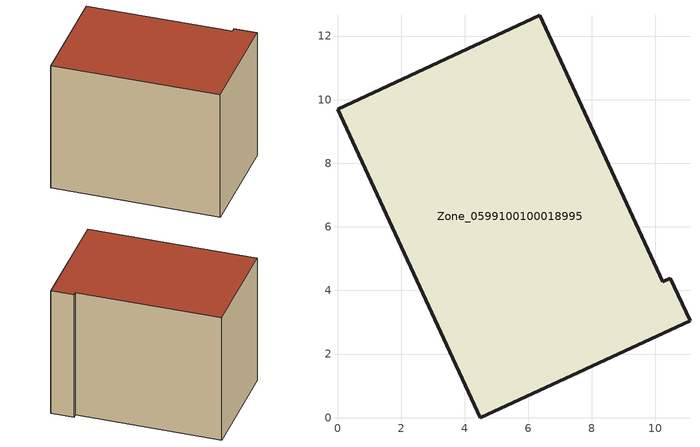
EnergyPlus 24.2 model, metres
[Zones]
Zone_0599100100018995
 floor ground (C_G): 4.49,0 0,9.7 6.37,12.65 10.23,4.28 10.47,4.39 11.09,3.05 z0
 wall outside (C_F): 4.49,0 11.09,3.05 10.47,4.39 10.23,4.28 6.37,12.65 0,9.7 4.49,0 z0:8.69
 roof outside (C_R): 0,9.7 4.49,0 11.09,3.05 10.47,4.39 10.23,4.28 6.37,12.65 z8.69
[BUILDING]
Pand.0599100100018995: North Axis=0; Terrain=City; Loads Convergence Tolerance Value=0.04; Temperature Convergence Tolerance Value=0.4; Solar Distribution=FullExterior; Maximum Number of Warmup Days=25; Minimum Number of Warmup Days=1
[Site:Location]
Rotterdam.The.Hague.AP_ZH_NLD Design_Conditions: Latitude=51.96; Longitude=4.45; Time Zone=1; Elevation=-4.5
[SITE:GROUNDTEMPERATURE:BUILDINGSURFACE]
18, 18, 18, 18, 18, 18, 18, 18, 18, 18, 18, 18
[MATERIAL] Thermal Absorptance=0.9; Solar Absorptance=0.7; Visible Absorptance=0.7
Name | Roughness | Thickness | Conductivity | Density | Specific Heat
G.TI.2015-2018 | MediumSmooth | 0.15 | 0.0428571 | 540 | 1210
F.TI.2015-2018 | Rough | 0.3 | 0.0666667 | 1920 | 840
R.TI.2015-2018 | MediumRough | 0.2 | 0.0333333 | 1500 | 1000
[CONSTRUCTION]
C_G: G.TI.2015-2018
C_F: F.TI.2015-2018
C_R: R.TI.2015-2018
[ZONE]
Zone_0599100100018995: Type=1; Multiplier=1; Ceiling Height=Autocalculate; Volume=Autocalculate; Floor Area=autocalculate; Part of Total Floor Area=Yes
[ZONEINFILTRATION:DESIGNFLOWRATE]
Infil_Zone_0599100100018995: Zone or ZoneList or Space or SpaceList=Zone_0599100100018995; Schedule=AlwaysOn; Design Flow Rate Calculation Method=Flow/Area; Flow Rate per Floor Area=0.0015; Constant Term Coefficient=1; Temperature Term Coefficient=0; Velocity Term Coefficient=0; Velocity Squared Term Coefficient=0
[HVACTEMPLATE:ZONE:IDEALLOADSAIRSYSTEM]
Zone_0599100100018995: Maximum Heating Supply Air Temperature=50; Minimum Cooling Supply Air Temperature=13; Maximum Heating Supply Air Humidity Ratio=0.0156; Minimum Cooling Supply Air Humidity Ratio=0.0077; Heating Limit=NoLimit; Cooling Limit=NoLimit; Dehumidification Control Type=ConstantSensibleHeatRatio; Cooling Sensible Heat Ratio=0.7; Dehumidification Setpoint=60; Humidification Control Type=None; Humidification Setpoint=30; Outdoor Air Method=None; Outdoor Air Flow Rate per Person=0.00944; Outdoor Air Flow Rate per Zone Floor Area=0; Outdoor Air Flow Rate per Zone=0; Demand Controlled Ventilation Type=None; Outdoor Air Economizer Type=NoEconomizer; Heat Recovery Type=None; Sensible Heat Recovery Effectiveness=0.7; Latent Heat Recovery Effectiveness=0.65
[ZONECONTROL:THERMOSTAT]
ThermostatControl_Zone_0599100100018995: Zone or ZoneList=Zone_0599100100018995; Control Type Schedule=DualSetpointControlType; Control 1=Thermostat_Zone_0599100100018995; Temperature Difference Between Cutout And Setpoint=0
[THERMOSTATSETPOINT:DUALSETPOINT]
Thermostat_Zone_0599100100018995: Heating Setpoint Temperature Schedule=HeatingSetpoint_Zone_0599100100018995; Cooling Setpoint Temperature Schedule=CoolingSetpoint_Zone_0599100100018995
[SCHEDULE:COMPACT]
HeatingSetpoint_Zone_0599100100018995: Through: 12/31, For: AllDays, Until: 24:00, 21
CoolingSetpoint_Zone_0599100100018995: Through: 12/31, For: AllDays, Until: 24:00, 24
DualSetpointControlType: Through: 12/31, For: AllDays, Until: 24:00, 4
AlwaysOn: Through: 12/31, For: AllDays, Until: 24:00, 1
